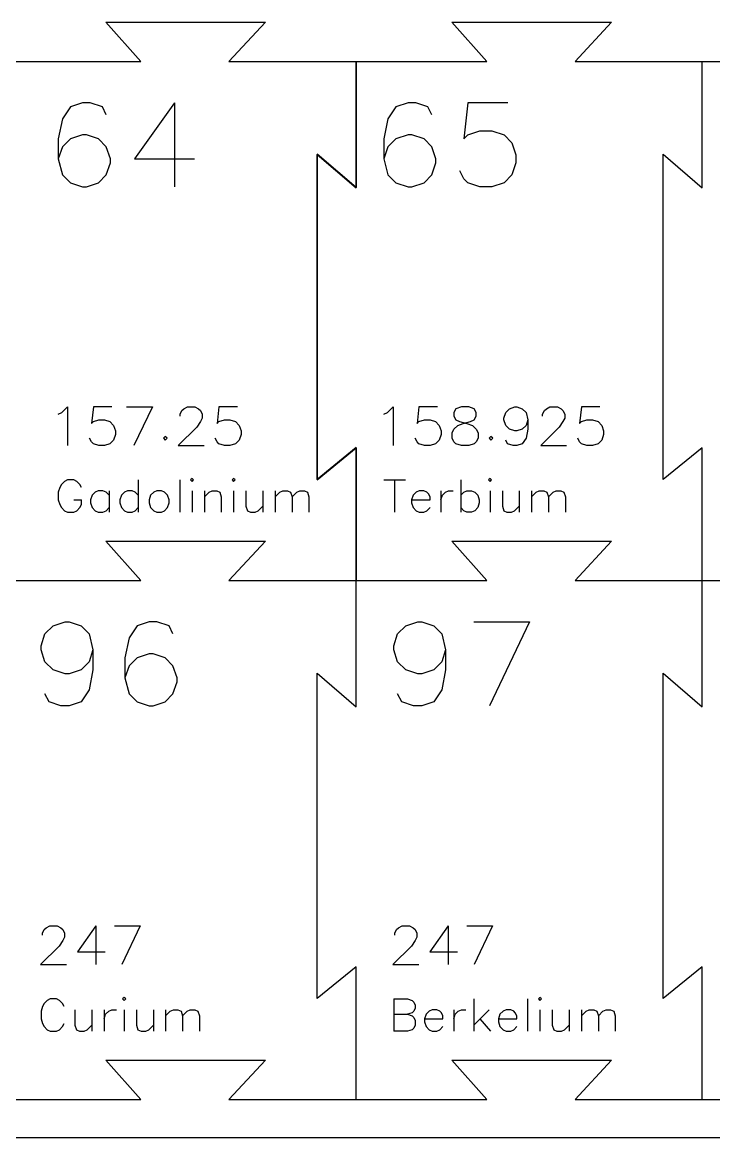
# Model space of a CAD drawing. Extents: x 0 to 297, y 0 to 210.
# Drawn here: x 164.73 to 194.44, y 0.05 to 47.99 of the extents above; entities that cross this region are included whole.
import ezdxf

# ---------------------------------------------------------------- set-up
doc = ezdxf.new("R2010")
doc.units = 0
doc.layers.get('0').update_dxf_attribs({"linetype": 'CONTINUOUS'})

msp = doc.modelspace()

# ---------------------------------------------------------------- linework, layer by layer
at = {"color": 1}
for p, q in [((169.819451, 46.311817), (168.321679, 47.99065)), ((168.321679, 47.99065), (175.17548, 47.99065)), ((175.17548, 47.99065), (173.613578, 46.311817)), ((184.690887, 46.311817), (183.193114, 47.99065)), ((183.193114, 47.99065), (190.046916, 47.99065)), ((190.046916, 47.99065), (188.485013, 46.311817)), ((166.217251, 46.311817), (169.819451, 46.311817)), ((173.613578, 46.311817), (175.408695, 46.311817)), ((179.076182, 46.311817), (179.076182, 43.610763)), ((179.085198, 46.311817), (179.076182, 46.311817)), ((179.085198, 43.610763), (179.085198, 46.311817)), ((181.088686, 46.311817), (184.690887, 46.311817)), ((188.485013, 46.311817), (190.280131, 46.311817)), ((179.076182, 43.610763), (179.076182, 40.890035)), ((179.085198, 40.869541), (179.085198, 43.610763)), ((193.952283, 40.879801), (193.952283, 43.610786)), ((179.076182, 40.890035), (177.397359, 42.328684)), ((177.397359, 42.328684), (177.397359, 28.32501)), ((177.406374, 28.344684), (177.406374, 42.308191)), ((177.406374, 42.308191), (179.085198, 40.869541)), ((192.27346, 28.334977), (192.27346, 42.318445)), ((192.27346, 42.318445), (193.952283, 40.879801)), ((177.397359, 28.32501), (179.076182, 29.696441)), ((179.085198, 29.716115), (177.406374, 28.344684)), ((179.076182, 29.696441), (179.076182, 26.862588)), ((179.085198, 26.862588), (179.085198, 29.716115)), ((193.952283, 29.70619), (192.27346, 28.334977)), ((193.952283, 26.862833), (193.952283, 29.70619)), ((179.076182, 26.862588), (179.076182, 24.004144)), ((179.085198, 24.004144), (179.085198, 26.862588)), ((169.819451, 24.004531), (168.321679, 25.683365)), ((168.321679, 25.683365), (175.17548, 25.683365)), ((175.17548, 25.683365), (173.613578, 24.004531)), ((184.690887, 24.004531), (183.193114, 25.683365)), ((183.193114, 25.683365), (190.046916, 25.683365)), ((190.046916, 25.683365), (188.485013, 24.004531)), ((166.217251, 24.004531), (169.819451, 24.004531)), ((173.613578, 24.004531), (175.408695, 24.004531)), ((179.076182, 24.004144), (179.085198, 24.004144)), ((181.088686, 24.004531), (184.690887, 24.004531)), ((188.485013, 24.004531), (190.280131, 24.004531)), ((179.080848, 18.572516), (179.080848, 21.3035)), ((193.952329, 18.572516), (193.952329, 21.3035)), ((177.402024, 6.027692), (177.402024, 20.011159)), ((177.402024, 20.011159), (179.080848, 18.572516)), ((192.273505, 6.027692), (192.273505, 20.011159)), ((192.273505, 20.011159), (193.952329, 18.572516)), ((179.080848, 7.398905), (177.402024, 6.027692)), ((179.080848, 4.555547), (179.080848, 7.398905)), ((193.952329, 7.398905), (192.273505, 6.027692)), ((193.952329, 4.555547), (193.952329, 7.398905)), ((169.819451, 1.69719), (168.321679, 3.376024)), ((168.321679, 3.376024), (175.17548, 3.376024)), ((175.17548, 3.376024), (173.613578, 1.69719)), ((184.690887, 1.69719), (183.193114, 3.376024)), ((183.193114, 3.376024), (190.046916, 3.376024)), ((190.046916, 3.376024), (188.485013, 1.69719)), ((166.217251, 1.69719), (169.819451, 1.69719)), ((173.613578, 1.69719), (175.408695, 1.69719)), ((181.088686, 1.69719), (184.690887, 1.69719)), ((188.485013, 1.69719), (190.280131, 1.69719)), ((285.83898, 0.049988), (11.161091, 0.049988))]:
    msp.add_line(p, q, dxfattribs=at)
at = {"color": 5}
for p, q in [((166.797319, 44.354716), (166.45358, 43.841832)), ((167.315656, 44.529314), (166.797319, 44.354716)), ((167.653939, 44.529314), (167.315656, 44.529314)), ((168.172276, 44.354716), (167.653939, 44.529314)), ((168.341417, 44.010974), (168.172276, 44.354716)), ((171.265928, 44.529314), (169.547232, 42.117669)), ((171.265928, 44.529314), (171.265928, 40.917303)), ((180.788354, 44.354716), (180.444615, 43.841832)), ((181.306691, 44.529314), (180.788354, 44.354716)), ((181.644974, 44.529314), (181.306691, 44.529314)), ((182.163311, 44.354716), (181.644974, 44.529314)), ((182.332452, 44.010974), (182.163311, 44.354716)), ((183.882006, 44.529314), (183.707409, 42.979751)), ((185.600702, 44.529314), (183.882006, 44.529314)), ((166.45358, 43.841832), (166.278982, 42.979751)), ((180.444615, 43.841832), (180.270017, 42.979751)), ((167.315656, 43.154349), (166.797319, 42.979751)), ((167.484797, 43.154349), (167.315656, 43.154349)), ((168.003134, 42.979751), (167.484797, 43.154349)), ((181.306691, 43.154349), (180.788354, 42.979751)), ((181.475832, 43.154349), (181.306691, 43.154349)), ((181.994169, 42.979751), (181.475832, 43.154349)), ((183.707409, 42.979751), (183.882006, 43.154349)), ((183.882006, 43.154349), (184.394887, 43.323492)), ((184.394887, 43.323492), (184.913224, 43.323492)), ((184.913224, 43.323492), (185.431561, 43.154349)), ((185.431561, 43.154349), (185.769843, 42.805152)), ((166.278982, 42.979751), (166.278982, 42.117669)), ((166.797319, 42.979751), (166.45358, 42.636009)), ((168.341417, 42.636009), (168.003134, 42.979751)), ((180.270017, 42.979751), (180.270017, 42.117669)), ((180.788354, 42.979751), (180.444615, 42.636009)), ((182.332452, 42.636009), (181.994169, 42.979751)), ((185.769843, 42.805152), (185.944441, 42.292268)), ((166.45358, 42.636009), (166.278982, 42.117669)), ((168.516015, 42.117669), (168.341417, 42.636009)), ((180.444615, 42.636009), (180.270017, 42.117669)), ((182.50705, 42.117669), (182.332452, 42.636009)), ((185.944441, 42.292268), (185.944441, 41.948527)), ((166.278982, 42.117669), (166.45358, 41.432915)), ((168.341417, 41.432915), (168.516015, 41.948527)), ((168.516015, 41.948527), (168.516015, 42.117669)), ((169.547232, 42.117669), (172.128004, 42.117669)), ((180.270017, 42.117669), (180.444615, 41.432915)), ((182.332452, 41.432915), (182.50705, 41.948527)), ((182.50705, 41.948527), (182.50705, 42.117669)), ((185.944441, 41.948527), (185.769843, 41.432915)), ((166.45358, 41.432915), (166.797319, 41.089173)), ((168.003134, 41.089173), (168.341417, 41.432915)), ((180.444615, 41.432915), (180.788354, 41.089173)), ((181.994169, 41.089173), (182.332452, 41.432915)), ((183.707409, 41.261044), (183.538267, 41.604785)), ((183.882006, 41.089173), (183.707409, 41.261044)), ((185.769843, 41.432915), (185.431561, 41.089173)), ((166.797319, 41.089173), (167.315656, 40.917303)), ((167.315656, 40.917303), (167.484797, 40.917303)), ((167.484797, 40.917303), (168.003134, 41.089173)), ((180.788354, 41.089173), (181.306691, 40.917303)), ((181.306691, 40.917303), (181.475832, 40.917303)), ((181.475832, 40.917303), (181.994169, 41.089173)), ((184.394887, 40.917303), (183.882006, 41.089173)), ((184.913224, 40.917303), (184.394887, 40.917303)), ((185.431561, 41.089173), (184.913224, 40.917303)), ((166.27899, 31.144222), (166.435121, 31.222287)), ((166.435121, 31.222287), (166.674353, 31.461521)), ((166.674353, 31.461521), (166.674353, 29.794439)), ((167.784895, 31.461521), (167.704311, 30.746338)), ((168.578139, 31.461521), (167.784895, 31.461521)), ((169.212734, 31.461521), (170.323276, 31.461521)), ((170.323276, 31.461521), (169.530032, 29.794439)), ((171.511883, 31.144222), (171.592467, 31.300353)), ((171.592467, 31.300353), (171.67305, 31.380937)), ((171.67305, 31.380937), (171.829181, 31.461521)), ((171.829181, 31.461521), (172.146479, 31.461521)), ((172.146479, 31.461521), (172.307646, 31.380937)), ((172.307646, 31.380937), (172.385711, 31.300353)), ((172.385711, 31.300353), (172.463776, 31.144222)), ((173.178955, 31.461521), (173.098372, 30.746338)), ((173.972199, 31.461521), (173.178955, 31.461521)), ((180.270026, 31.144222), (180.426156, 31.222287)), ((180.426156, 31.222287), (180.665389, 31.461521)), ((180.665389, 31.461521), (180.665389, 29.794439)), ((181.775931, 31.461521), (181.695347, 30.746338)), ((182.569175, 31.461521), (181.775931, 31.461521)), ((183.362419, 31.380937), (183.281835, 31.222287)), ((183.281835, 31.222287), (183.281835, 31.063637)), ((183.599133, 31.461521), (183.362419, 31.380937)), ((183.916431, 31.461521), (183.599133, 31.461521)), ((184.155663, 31.380937), (183.916431, 31.461521)), ((184.233728, 31.222287), (184.155663, 31.380937)), ((184.233728, 31.063637), (184.233728, 31.222287)), ((185.424854, 30.983053), (185.502919, 31.222287)), ((185.502919, 31.222287), (185.664086, 31.380937)), ((185.664086, 31.380937), (185.9008, 31.461521)), ((185.9008, 31.461521), (185.981384, 31.461521)), ((185.981384, 31.461521), (186.218098, 31.380937)), ((186.218098, 31.380937), (186.376747, 31.222287)), ((186.376747, 31.222287), (186.454812, 30.904988)), ((187.089407, 31.144222), (187.169991, 31.300353)), ((187.169991, 31.300353), (187.250574, 31.380937)), ((187.250574, 31.380937), (187.406705, 31.461521)), ((187.406705, 31.461521), (187.724003, 31.461521)), ((187.724003, 31.461521), (187.88517, 31.380937)), ((187.88517, 31.380937), (187.963235, 31.300353)), ((187.963235, 31.300353), (188.0413, 31.144222)), ((188.756479, 31.461521), (188.675895, 30.746338)), ((189.549723, 31.461521), (188.756479, 31.461521)), ((167.704311, 30.746338), (167.784895, 30.826922)), ((167.784895, 30.826922), (168.021609, 30.904988)), ((168.021609, 30.904988), (168.260841, 30.904988)), ((168.260841, 30.904988), (168.500074, 30.826922)), ((168.500074, 30.826922), (168.656204, 30.665754)), ((171.511883, 31.063637), (171.511883, 31.144222)), ((172.385711, 30.826922), (172.227062, 30.587688)), ((172.463776, 30.983053), (172.385711, 30.826922)), ((172.463776, 31.144222), (172.463776, 30.983053)), ((173.098372, 30.746338), (173.178955, 30.826922)), ((173.178955, 30.826922), (173.415669, 30.904988)), ((173.415669, 30.904988), (173.654902, 30.904988)), ((173.654902, 30.904988), (173.894134, 30.826922)), ((173.894134, 30.826922), (174.050265, 30.665754)), ((181.695347, 30.746338), (181.775931, 30.826922)), ((181.775931, 30.826922), (182.012645, 30.904988)), ((182.012645, 30.904988), (182.251877, 30.904988)), ((182.251877, 30.904988), (182.491109, 30.826922)), ((182.491109, 30.826922), (182.64724, 30.665754)), ((183.281835, 31.063637), (183.362419, 30.904988)), ((183.362419, 30.904988), (183.521068, 30.826922)), ((183.443002, 30.665754), (183.679717, 30.746338)), ((183.521068, 30.826922), (183.838365, 30.746338)), ((183.679717, 30.746338), (183.997014, 30.826922)), ((183.838365, 30.746338), (184.077598, 30.665754)), ((183.997014, 30.826922), (184.155663, 30.904988)), ((184.155663, 30.904988), (184.233728, 31.063637)), ((185.424854, 30.904988), (185.424854, 30.983053)), ((185.502919, 30.665754), (185.424854, 30.904988)), ((186.454812, 30.904988), (186.376747, 30.665754)), ((186.454812, 30.904988), (186.454812, 30.509622)), ((187.089407, 31.063637), (187.089407, 31.144222)), ((187.963235, 30.826922), (187.804586, 30.587688)), ((188.0413, 30.983053), (187.963235, 30.826922)), ((188.0413, 31.144222), (188.0413, 30.983053)), ((188.675895, 30.746338), (188.756479, 30.826922)), ((188.756479, 30.826922), (188.993193, 30.904988)), ((188.993193, 30.904988), (189.232426, 30.904988)), ((189.232426, 30.904988), (189.471658, 30.826922)), ((189.471658, 30.826922), (189.627788, 30.665754)), ((168.656204, 30.665754), (168.736788, 30.429038)), ((168.736788, 30.270388), (168.656204, 30.032414)), ((168.736788, 30.429038), (168.736788, 30.270388)), ((172.227062, 30.587688), (171.433818, 29.794439)), ((174.050265, 30.665754), (174.130848, 30.429038)), ((174.130848, 30.270388), (174.050265, 30.032414)), ((174.130848, 30.429038), (174.130848, 30.270388)), ((182.64724, 30.665754), (182.727824, 30.429038)), ((182.727824, 30.270388), (182.64724, 30.032414)), ((182.727824, 30.429038), (182.727824, 30.270388)), ((183.20377, 30.348454), (183.281835, 30.509622)), ((183.20377, 30.111738), (183.20377, 30.348454)), ((183.281835, 30.509622), (183.443002, 30.665754)), ((184.077598, 30.665754), (184.233728, 30.509622)), ((184.233728, 30.509622), (184.314312, 30.348454)), ((184.314312, 30.348454), (184.314312, 30.111738)), ((185.664086, 30.509622), (185.502919, 30.665754)), ((185.9008, 30.429038), (185.664086, 30.509622)), ((185.981384, 30.429038), (185.9008, 30.429038)), ((186.218098, 30.509622), (185.981384, 30.429038)), ((186.376747, 30.665754), (186.218098, 30.509622)), ((186.454812, 30.509622), (186.376747, 30.111738)), ((187.804586, 30.587688), (187.011342, 29.794439)), ((189.627788, 30.665754), (189.708372, 30.429038)), ((189.708372, 30.270388), (189.627788, 30.032414)), ((189.708372, 30.429038), (189.708372, 30.270388)), ((167.704311, 29.953089), (167.626246, 30.111738)), ((167.784895, 29.873764), (167.704311, 29.953089)), ((168.021609, 29.794439), (167.784895, 29.873764)), ((168.260841, 29.794439), (168.021609, 29.794439)), ((168.500074, 29.873764), (168.260841, 29.794439)), ((168.656204, 30.032414), (168.500074, 29.873764)), ((170.877288, 30.192323), (170.799223, 30.111738)), ((170.799223, 30.111738), (170.877288, 30.032414)), ((170.957872, 30.111738), (170.877288, 30.192323)), ((170.877288, 30.032414), (170.957872, 30.111738)), ((171.433818, 29.794439), (172.54436, 29.794439)), ((173.098372, 29.953089), (173.020306, 30.111738)), ((173.178955, 29.873764), (173.098372, 29.953089)), ((173.415669, 29.794439), (173.178955, 29.873764)), ((173.654902, 29.794439), (173.415669, 29.794439)), ((173.894134, 29.873764), (173.654902, 29.794439)), ((174.050265, 30.032414), (173.894134, 29.873764)), ((181.695347, 29.953089), (181.617282, 30.111738)), ((181.775931, 29.873764), (181.695347, 29.953089)), ((182.012645, 29.794439), (181.775931, 29.873764)), ((182.251877, 29.794439), (182.012645, 29.794439)), ((182.491109, 29.873764), (182.251877, 29.794439)), ((182.64724, 30.032414), (182.491109, 29.873764)), ((183.281835, 29.953089), (183.20377, 30.111738)), ((183.362419, 29.873764), (183.281835, 29.953089)), ((183.599133, 29.794439), (183.362419, 29.873764)), ((183.916431, 29.794439), (183.599133, 29.794439)), ((184.155663, 29.873764), (183.916431, 29.794439)), ((184.233728, 29.953089), (184.155663, 29.873764)), ((184.314312, 30.111738), (184.233728, 29.953089)), ((184.868324, 30.192323), (184.790258, 30.111738)), ((184.790258, 30.111738), (184.868324, 30.032414)), ((184.948907, 30.111738), (184.868324, 30.192323)), ((184.868324, 30.032414), (184.948907, 30.111738)), ((185.583502, 29.873764), (185.502919, 30.032414)), ((185.820217, 29.794439), (185.583502, 29.873764)), ((185.981384, 29.794439), (185.820217, 29.794439)), ((186.218098, 29.873764), (185.981384, 29.794439)), ((186.376747, 30.111738), (186.218098, 29.873764)), ((187.011342, 29.794439), (188.121884, 29.794439)), ((188.675895, 29.953089), (188.59783, 30.111738)), ((188.756479, 29.873764), (188.675895, 29.953089)), ((188.993193, 29.794439), (188.756479, 29.873764)), ((189.232426, 29.794439), (188.993193, 29.794439)), ((189.471658, 29.873764), (189.232426, 29.794439)), ((189.627788, 30.032414), (189.471658, 29.873764)), ((166.675567, 28.322563), (166.543359, 28.25541)), ((166.939981, 28.322563), (166.675567, 28.322563)), ((167.072189, 28.25541), (166.939981, 28.322563)), ((169.716336, 28.322563), (169.716336, 26.933328)), ((171.497987, 28.322563), (171.497987, 26.933328)), ((172.026817, 28.387618), (171.961762, 28.322563)), ((171.961762, 28.322563), (172.026817, 28.25541)), ((172.09397, 28.322563), (172.026817, 28.387618)), ((172.026817, 28.25541), (172.09397, 28.322563)), ((173.810567, 28.387618), (173.745512, 28.322563)), ((173.745512, 28.322563), (173.810567, 28.25541)), ((173.87772, 28.322563), (173.810567, 28.387618)), ((173.810567, 28.25541), (173.87772, 28.322563)), ((180.269982, 28.322563), (181.195434, 28.322563)), ((180.731659, 28.322563), (180.731659, 26.933328)), ((183.575166, 28.322563), (183.575166, 26.933328)), ((184.830087, 28.387618), (184.765032, 28.322563)), ((184.765032, 28.322563), (184.830087, 28.25541)), ((184.89724, 28.322563), (184.830087, 28.387618)), ((184.830087, 28.25541), (184.89724, 28.322563)), ((166.343999, 27.990993), (166.278944, 27.79373)), ((166.411152, 28.123201), (166.343999, 27.990993)), ((166.543359, 28.25541), (166.411152, 28.123201)), ((167.204396, 28.123201), (167.072189, 28.25541)), ((167.271549, 27.990993), (167.204396, 28.123201)), ((167.99764, 27.858785), (167.867531, 27.79373)), ((168.197, 27.858785), (167.99764, 27.858785)), ((168.329208, 27.79373), (168.197, 27.858785)), ((168.461415, 27.858785), (168.461415, 26.933328)), ((169.252561, 27.858785), (169.122452, 27.79373)), ((169.451921, 27.858785), (169.252561, 27.858785)), ((169.584128, 27.79373), (169.451921, 27.858785)), ((170.507481, 27.858785), (170.377373, 27.79373)), ((170.706842, 27.858785), (170.507481, 27.858785)), ((170.839049, 27.79373), (170.706842, 27.858785)), ((172.026817, 27.858785), (172.026817, 26.933328)), ((172.555646, 27.858785), (172.555646, 26.933328)), ((172.755006, 27.79373), (172.887214, 27.858785)), ((172.887214, 27.858785), (173.084476, 27.858785)), ((173.084476, 27.858785), (173.218781, 27.79373)), ((173.810567, 27.858785), (173.810567, 26.933328)), ((174.339396, 27.858785), (174.339396, 27.197744)), ((175.067586, 27.858785), (175.067586, 26.933328)), ((175.594317, 27.858785), (175.594317, 26.933328)), ((175.793677, 27.79373), (175.925885, 27.858785)), ((175.925885, 27.858785), (176.123146, 27.858785)), ((176.123146, 27.858785), (176.257452, 27.79373)), ((176.521867, 27.79373), (176.651976, 27.858785)), ((176.651976, 27.858785), (176.851336, 27.858785)), ((176.851336, 27.858785), (176.983543, 27.79373)), ((181.789318, 27.858785), (181.659209, 27.79373)), ((181.988678, 27.858785), (181.789318, 27.858785)), ((182.120885, 27.79373), (181.988678, 27.858785)), ((182.714769, 27.858785), (182.714769, 26.933328)), ((182.914129, 27.79373), (183.046337, 27.858785)), ((183.046337, 27.858785), (183.243598, 27.858785)), ((183.709472, 27.79373), (183.839581, 27.858785)), ((183.839581, 27.858785), (184.038941, 27.858785)), ((184.038941, 27.858785), (184.171148, 27.79373)), ((184.830087, 27.858785), (184.830087, 26.933328)), ((185.358916, 27.858785), (185.358916, 27.197744)), ((186.087106, 27.858785), (186.087106, 26.933328)), ((186.613837, 27.858785), (186.613837, 26.933328)), ((186.813197, 27.79373), (186.945404, 27.858785)), ((186.945404, 27.858785), (187.142666, 27.858785)), ((187.142666, 27.858785), (187.276972, 27.79373)), ((187.541387, 27.79373), (187.671496, 27.858785)), ((187.671496, 27.858785), (187.870856, 27.858785)), ((187.870856, 27.858785), (188.003063, 27.79373)), ((166.278944, 27.79373), (166.278944, 27.46216)), ((166.278944, 27.46216), (166.343999, 27.264897)), ((166.939981, 27.46216), (167.271549, 27.46216)), ((167.271549, 27.264897), (167.271549, 27.46216)), ((167.733225, 27.659423), (167.668171, 27.46216)), ((167.668171, 27.46216), (167.668171, 27.329952)), ((167.668171, 27.329952), (167.733225, 27.13164)), ((167.867531, 27.79373), (167.733225, 27.659423)), ((168.461415, 27.659423), (168.329208, 27.79373)), ((168.988146, 27.659423), (168.923092, 27.46216)), ((168.923092, 27.46216), (168.923092, 27.329952)), ((168.923092, 27.329952), (168.988146, 27.13164)), ((169.122452, 27.79373), (168.988146, 27.659423)), ((169.716336, 27.659423), (169.584128, 27.79373)), ((170.243067, 27.659423), (170.178012, 27.46216)), ((170.178012, 27.46216), (170.178012, 27.329952)), ((170.178012, 27.329952), (170.243067, 27.13164)), ((170.377373, 27.79373), (170.243067, 27.659423)), ((170.971256, 27.659423), (170.839049, 27.79373)), ((171.036311, 27.46216), (170.971256, 27.659423)), ((170.971256, 27.13164), (171.036311, 27.329952)), ((171.036311, 27.329952), (171.036311, 27.46216)), ((172.555646, 27.594369), (172.755006, 27.79373)), ((173.218781, 27.79373), (173.283836, 27.594369)), ((173.283836, 27.594369), (173.283836, 26.933328)), ((175.594317, 27.594369), (175.793677, 27.79373)), ((176.257452, 27.79373), (176.322507, 27.594369)), ((176.322507, 27.594369), (176.521867, 27.79373)), ((176.322507, 27.594369), (176.322507, 26.933328)), ((176.983543, 27.79373), (177.050696, 27.594369)), ((177.050696, 27.594369), (177.050696, 26.933328)), ((181.524903, 27.659423), (181.459848, 27.46216)), ((181.459848, 27.46216), (182.253093, 27.46216)), ((181.459848, 27.46216), (181.459848, 27.329952)), ((181.459848, 27.329952), (181.524903, 27.13164)), ((181.659209, 27.79373), (181.524903, 27.659423)), ((182.188038, 27.726577), (182.120885, 27.79373)), ((182.253093, 27.594369), (182.188038, 27.726577)), ((182.253093, 27.46216), (182.253093, 27.594369)), ((182.714769, 27.46216), (182.781922, 27.659423)), ((182.781922, 27.659423), (182.914129, 27.79373)), ((183.575166, 27.659423), (183.709472, 27.79373)), ((184.171148, 27.79373), (184.303356, 27.659423)), ((184.303356, 27.659423), (184.36841, 27.46216)), ((184.36841, 27.329952), (184.303356, 27.13164)), ((184.36841, 27.46216), (184.36841, 27.329952)), ((186.613837, 27.594369), (186.813197, 27.79373)), ((187.276972, 27.79373), (187.342027, 27.594369)), ((187.342027, 27.594369), (187.541387, 27.79373)), ((187.342027, 27.594369), (187.342027, 26.933328)), ((188.003063, 27.79373), (188.070216, 27.594369)), ((188.070216, 27.594369), (188.070216, 26.933328)), ((166.343999, 27.264897), (166.411152, 27.13164)), ((166.411152, 27.13164), (166.543359, 26.999432)), ((166.543359, 26.999432), (166.675567, 26.933328)), ((166.675567, 26.933328), (166.939981, 26.933328)), ((166.939981, 26.933328), (167.072189, 26.999432)), ((167.072189, 26.999432), (167.204396, 27.13164)), ((167.204396, 27.13164), (167.271549, 27.264897)), ((167.733225, 27.13164), (167.867531, 26.999432)), ((167.867531, 26.999432), (167.99764, 26.933328)), ((167.99764, 26.933328), (168.197, 26.933328)), ((168.197, 26.933328), (168.329208, 26.999432)), ((168.329208, 26.999432), (168.461415, 27.13164)), ((168.988146, 27.13164), (169.122452, 26.999432)), ((169.122452, 26.999432), (169.252561, 26.933328)), ((169.252561, 26.933328), (169.451921, 26.933328)), ((169.451921, 26.933328), (169.584128, 26.999432)), ((169.584128, 26.999432), (169.716336, 27.13164)), ((170.243067, 27.13164), (170.377373, 26.999432)), ((170.377373, 26.999432), (170.507481, 26.933328)), ((170.507481, 26.933328), (170.706842, 26.933328)), ((170.706842, 26.933328), (170.839049, 26.999432)), ((170.839049, 26.999432), (170.971256, 27.13164)), ((174.339396, 27.197744), (174.406549, 26.999432)), ((174.406549, 26.999432), (174.538757, 26.933328)), ((174.538757, 26.933328), (174.738117, 26.933328)), ((174.738117, 26.933328), (174.868226, 26.999432)), ((174.868226, 26.999432), (175.067586, 27.197744)), ((181.524903, 27.13164), (181.659209, 26.999432)), ((181.659209, 26.999432), (181.789318, 26.933328)), ((181.789318, 26.933328), (181.988678, 26.933328)), ((181.988678, 26.933328), (182.120885, 26.999432)), ((182.120885, 26.999432), (182.253093, 27.13164)), ((183.709472, 26.999432), (183.575166, 27.13164)), ((183.839581, 26.933328), (183.709472, 26.999432)), ((184.038941, 26.933328), (183.839581, 26.933328)), ((184.171148, 26.999432), (184.038941, 26.933328)), ((184.303356, 27.13164), (184.171148, 26.999432)), ((185.358916, 27.197744), (185.426069, 26.999432)), ((185.426069, 26.999432), (185.558276, 26.933328)), ((185.558276, 26.933328), (185.757637, 26.933328)), ((185.757637, 26.933328), (185.887746, 26.999432)), ((185.887746, 26.999432), (186.087106, 27.197744)), ((166.056072, 22.04743), (166.568953, 22.222029)), ((166.568953, 22.222029), (166.743551, 22.222029)), ((166.743551, 22.222029), (167.256431, 22.04743)), ((170.180942, 22.222029), (169.662605, 22.04743)), ((170.519225, 22.222029), (170.180942, 22.222029)), ((171.037562, 22.04743), (170.519225, 22.222029)), ((181.208061, 22.04743), (181.720942, 22.222029)), ((181.720942, 22.222029), (181.895539, 22.222029)), ((181.895539, 22.222029), (182.40842, 22.04743)), ((184.127115, 22.222029), (186.533289, 22.222029)), ((186.533289, 22.222029), (184.814594, 18.610017)), ((165.537735, 21.185349), (165.706877, 21.703689)), ((165.706877, 21.703689), (166.056072, 22.04743)), ((167.256431, 22.04743), (167.60017, 21.703689)), ((167.60017, 21.703689), (167.769312, 21.016206)), ((169.662605, 22.04743), (169.318866, 21.534546)), ((171.206703, 21.703689), (171.037562, 22.04743)), ((180.689724, 21.185349), (180.858866, 21.703689)), ((180.858866, 21.703689), (181.208061, 22.04743)), ((182.40842, 22.04743), (182.752159, 21.703689)), ((182.752159, 21.703689), (182.9213, 21.016206)), ((165.537735, 21.016206), (165.537735, 21.185349)), ((169.318866, 21.534546), (169.144268, 20.672465)), ((180.689724, 21.016206), (180.689724, 21.185349)), ((165.706877, 20.497866), (165.537735, 21.016206)), ((167.769312, 21.016206), (167.60017, 20.497866)), ((167.769312, 21.016206), (167.769312, 20.159581)), ((169.144268, 20.672465), (169.144268, 19.810384)), ((169.662605, 20.672465), (169.318866, 20.328724)), ((170.180942, 20.847064), (169.662605, 20.672465)), ((170.350083, 20.847064), (170.180942, 20.847064)), ((170.86842, 20.672465), (170.350083, 20.847064)), ((171.206703, 20.328724), (170.86842, 20.672465)), ((180.858866, 20.497866), (180.689724, 21.016206)), ((182.9213, 21.016206), (182.752159, 20.497866)), ((182.9213, 21.016206), (182.9213, 20.159581)), ((166.056072, 20.159581), (165.706877, 20.497866)), ((166.568953, 19.984983), (166.056072, 20.159581)), ((167.256431, 20.159581), (166.743551, 19.984983)), ((167.60017, 20.497866), (167.256431, 20.159581)), ((167.769312, 20.159581), (167.60017, 19.2975)), ((169.318866, 20.328724), (169.144268, 19.810384)), ((171.381301, 19.810384), (171.206703, 20.328724)), ((181.208061, 20.159581), (180.858866, 20.497866)), ((181.720942, 19.984983), (181.208061, 20.159581)), ((182.40842, 20.159581), (181.895539, 19.984983)), ((182.752159, 20.497866), (182.40842, 20.159581)), ((182.9213, 20.159581), (182.752159, 19.2975)), ((166.743551, 19.984983), (166.568953, 19.984983)), ((169.144268, 19.810384), (169.318866, 19.125629)), ((171.381301, 19.641241), (171.381301, 19.810384)), ((181.895539, 19.984983), (181.720942, 19.984983)), ((167.60017, 19.2975), (167.256431, 18.781888)), ((171.206703, 19.125629), (171.381301, 19.641241)), ((182.752159, 19.2975), (182.40842, 18.781888)), ((165.881475, 18.781888), (165.706877, 19.125629)), ((166.394355, 18.610017), (165.881475, 18.781888)), ((167.256431, 18.781888), (166.743551, 18.610017)), ((169.318866, 19.125629), (169.662605, 18.781888)), ((169.662605, 18.781888), (170.180942, 18.610017)), ((170.350083, 18.610017), (170.86842, 18.781888)), ((170.86842, 18.781888), (171.206703, 19.125629)), ((181.033463, 18.781888), (180.858866, 19.125629)), ((181.546344, 18.610017), (181.033463, 18.781888)), ((182.40842, 18.781888), (181.895539, 18.610017)), ((166.743551, 18.610017), (166.394355, 18.610017)), ((170.180942, 18.610017), (170.350083, 18.610017)), ((181.895539, 18.610017), (181.546344, 18.610017)), ((165.755519, 9.073652), (165.911649, 9.154236)), ((165.911649, 9.154236), (166.228947, 9.154236)), ((166.228947, 9.154236), (166.390114, 9.073652)), ((167.896019, 9.154236), (167.102775, 8.041169)), ((167.896019, 9.154236), (167.896019, 7.487153)), ((168.689263, 9.154236), (169.799805, 9.154236)), ((169.799805, 9.154236), (169.006561, 7.487153)), ((180.894935, 9.073652), (181.051065, 9.154236)), ((181.051065, 9.154236), (181.368363, 9.154236)), ((181.368363, 9.154236), (181.52953, 9.073652)), ((183.035435, 9.154236), (182.242191, 8.041169)), ((183.035435, 9.154236), (183.035435, 7.487153)), ((183.828679, 9.154236), (184.939221, 9.154236)), ((184.939221, 9.154236), (184.145977, 7.487153)), ((165.594352, 8.836936), (165.674935, 8.993068)), ((165.594352, 8.756352), (165.594352, 8.836936)), ((165.674935, 8.993068), (165.755519, 9.073652)), ((166.390114, 9.073652), (166.468179, 8.993068)), ((166.468179, 8.993068), (166.546245, 8.836936)), ((166.546245, 8.675768), (166.468179, 8.519636)), ((166.546245, 8.836936), (166.546245, 8.675768)), ((180.733768, 8.836936), (180.814351, 8.993068)), ((180.733768, 8.756352), (180.733768, 8.836936)), ((180.814351, 8.993068), (180.894935, 9.073652)), ((181.52953, 9.073652), (181.607595, 8.993068)), ((181.607595, 8.993068), (181.685661, 8.836936)), ((181.685661, 8.675768), (181.607595, 8.519636)), ((181.685661, 8.836936), (181.685661, 8.675768)), ((166.309531, 8.280403), (165.516286, 7.487153)), ((166.468179, 8.519636), (166.309531, 8.280403)), ((181.448947, 8.280403), (180.655702, 7.487153)), ((181.607595, 8.519636), (181.448947, 8.280403)), ((167.102775, 8.041169), (168.2939, 8.041169)), ((182.242191, 8.041169), (183.433316, 8.041169)), ((165.516286, 7.487153), (166.626828, 7.487153)), ((180.655702, 7.487153), (181.766244, 7.487153)), ((165.669919, 5.815916), (165.602766, 5.683708)), ((165.802126, 5.948124), (165.669919, 5.815916)), ((165.934333, 6.015278), (165.802126, 5.948124)), ((166.198748, 6.015278), (165.934333, 6.015278)), ((166.330955, 5.948124), (166.198748, 6.015278)), ((166.463163, 5.815916), (166.330955, 5.948124)), ((166.530316, 5.683708), (166.463163, 5.815916)), ((169.10731, 6.080332), (169.042255, 6.015278)), ((169.042255, 6.015278), (169.10731, 5.948124)), ((169.174463, 6.015278), (169.10731, 6.080332)), ((169.10731, 5.948124), (169.174463, 6.015278)), ((180.689688, 6.015278), (180.689688, 4.626042)), ((180.689688, 6.015278), (181.28567, 6.015278)), ((181.28567, 6.015278), (181.482932, 5.948124)), ((181.482932, 5.948124), (181.550085, 5.880971)), ((181.550085, 5.880971), (181.617238, 5.750861)), ((184.129178, 6.015278), (184.129178, 4.626042)), ((186.443856, 6.015278), (186.443856, 4.626042)), ((186.972685, 6.080332), (186.907631, 6.015278)), ((186.907631, 6.015278), (186.972685, 5.948124)), ((187.039838, 6.015278), (186.972685, 6.080332)), ((186.972685, 5.948124), (187.039838, 6.015278)), ((165.602766, 5.683708), (165.537711, 5.486445)), ((165.537711, 5.486445), (165.537711, 5.154875)), ((166.991992, 5.5515), (166.991992, 4.890459)), ((167.720182, 5.5515), (167.720182, 4.626042)), ((168.246913, 5.5515), (168.246913, 4.626042)), ((168.246913, 5.154875), (168.314066, 5.352138)), ((168.314066, 5.352138), (168.446273, 5.486445)), ((168.446273, 5.486445), (168.57848, 5.5515)), ((168.57848, 5.5515), (168.775742, 5.5515)), ((169.10731, 5.5515), (169.10731, 4.626042)), ((169.636139, 5.5515), (169.636139, 4.890459)), ((170.364329, 5.5515), (170.364329, 4.626042)), ((170.89106, 5.5515), (170.89106, 4.626042)), ((170.89106, 5.287083), (171.09042, 5.486445)), ((171.09042, 5.486445), (171.222628, 5.5515)), ((171.222628, 5.5515), (171.419889, 5.5515)), ((171.419889, 5.5515), (171.554195, 5.486445)), ((171.554195, 5.486445), (171.61925, 5.287083)), ((171.61925, 5.287083), (171.81861, 5.486445)), ((171.61925, 5.287083), (171.61925, 4.626042)), ((171.81861, 5.486445), (171.948719, 5.5515)), ((171.948719, 5.5515), (172.148079, 5.5515)), ((172.148079, 5.5515), (172.280286, 5.486445)), ((172.280286, 5.486445), (172.347439, 5.287083)), ((172.347439, 5.287083), (172.347439, 4.626042)), ((180.689688, 5.352138), (181.28567, 5.352138)), ((181.482932, 5.419291), (181.28567, 5.352138)), ((181.28567, 5.352138), (181.482932, 5.287083)), ((181.550085, 5.486445), (181.482932, 5.419291)), ((181.482932, 5.287083), (181.550085, 5.222028)), ((181.617238, 5.616554), (181.550085, 5.486445)), ((181.617238, 5.750861), (181.617238, 5.616554)), ((182.078915, 5.352138), (182.01386, 5.154875)), ((182.21322, 5.486445), (182.078915, 5.352138)), ((182.343329, 5.5515), (182.21322, 5.486445)), ((182.54269, 5.5515), (182.343329, 5.5515)), ((182.674897, 5.486445), (182.54269, 5.5515)), ((182.74205, 5.419291), (182.674897, 5.486445)), ((182.807104, 5.287083), (182.74205, 5.419291)), ((182.807104, 5.154875), (182.807104, 5.287083)), ((183.268781, 5.5515), (183.268781, 4.626042)), ((183.268781, 5.154875), (183.335934, 5.352138)), ((183.335934, 5.352138), (183.468141, 5.486445)), ((183.468141, 5.486445), (183.600348, 5.5515)), ((183.600348, 5.5515), (183.79761, 5.5515)), ((184.792313, 5.5515), (184.129178, 4.890459)), ((185.25399, 5.352138), (185.188935, 5.154875)), ((185.388296, 5.486445), (185.25399, 5.352138)), ((185.518404, 5.5515), (185.388296, 5.486445)), ((185.717765, 5.5515), (185.518404, 5.5515)), ((185.849972, 5.486445), (185.717765, 5.5515)), ((185.917125, 5.419291), (185.849972, 5.486445)), ((185.982179, 5.287083), (185.917125, 5.419291)), ((185.982179, 5.154875), (185.982179, 5.287083)), ((186.972685, 5.5515), (186.972685, 4.626042)), ((187.501515, 5.5515), (187.501515, 4.890459)), ((188.229704, 5.5515), (188.229704, 4.626042)), ((188.756435, 5.5515), (188.756435, 4.626042)), ((188.756435, 5.287083), (188.955796, 5.486445)), ((188.955796, 5.486445), (189.088003, 5.5515)), ((189.088003, 5.5515), (189.285265, 5.5515)), ((189.285265, 5.5515), (189.419571, 5.486445)), ((189.419571, 5.486445), (189.484625, 5.287083)), ((189.484625, 5.287083), (189.683985, 5.486445)), ((189.484625, 5.287083), (189.484625, 4.626042)), ((189.683985, 5.486445), (189.814094, 5.5515)), ((189.814094, 5.5515), (190.013455, 5.5515)), ((190.013455, 5.5515), (190.145662, 5.486445)), ((190.145662, 5.486445), (190.212815, 5.287083)), ((190.212815, 5.287083), (190.212815, 4.626042)), ((165.537711, 5.154875), (165.602766, 4.957612)), ((165.602766, 4.957612), (165.669919, 4.824355)), ((165.669919, 4.824355), (165.802126, 4.692146)), ((166.330955, 4.692146), (166.463163, 4.824355)), ((166.463163, 4.824355), (166.530316, 4.957612)), ((166.991992, 4.890459), (167.059145, 4.692146)), ((167.520822, 4.692146), (167.720182, 4.890459)), ((169.636139, 4.890459), (169.703292, 4.692146)), ((170.164969, 4.692146), (170.364329, 4.890459)), ((181.550085, 5.222028), (181.617238, 5.087722)), ((181.617238, 4.890459), (181.550085, 4.75825)), ((181.617238, 5.087722), (181.617238, 4.890459)), ((182.01386, 5.154875), (182.807104, 5.154875)), ((182.01386, 5.154875), (182.01386, 5.022667)), ((182.01386, 5.022667), (182.078915, 4.824355)), ((182.078915, 4.824355), (182.21322, 4.692146)), ((182.674897, 4.692146), (182.807104, 4.824355)), ((184.393593, 5.154875), (184.857368, 4.626042)), ((185.188935, 5.154875), (185.982179, 5.154875)), ((185.188935, 5.154875), (185.188935, 5.022667)), ((185.188935, 5.022667), (185.25399, 4.824355)), ((185.25399, 4.824355), (185.388296, 4.692146)), ((185.849972, 4.692146), (185.982179, 4.824355)), ((187.501515, 4.890459), (187.568668, 4.692146)), ((188.030344, 4.692146), (188.229704, 4.890459)), ((165.802126, 4.692146), (165.934333, 4.626042)), ((165.934333, 4.626042), (166.198748, 4.626042)), ((166.198748, 4.626042), (166.330955, 4.692146)), ((167.059145, 4.692146), (167.191352, 4.626042)), ((167.191352, 4.626042), (167.390713, 4.626042)), ((167.390713, 4.626042), (167.520822, 4.692146)), ((169.703292, 4.692146), (169.8355, 4.626042)), ((169.8355, 4.626042), (170.03486, 4.626042)), ((170.03486, 4.626042), (170.164969, 4.692146)), ((181.28567, 4.626042), (180.689688, 4.626042)), ((181.482932, 4.692146), (181.28567, 4.626042)), ((181.550085, 4.75825), (181.482932, 4.692146)), ((182.21322, 4.692146), (182.343329, 4.626042)), ((182.343329, 4.626042), (182.54269, 4.626042)), ((182.54269, 4.626042), (182.674897, 4.692146)), ((185.388296, 4.692146), (185.518404, 4.626042)), ((185.518404, 4.626042), (185.717765, 4.626042)), ((185.717765, 4.626042), (185.849972, 4.692146)), ((187.568668, 4.692146), (187.700875, 4.626042)), ((187.700875, 4.626042), (187.900235, 4.626042)), ((187.900235, 4.626042), (188.030344, 4.692146))]:
    msp.add_line(p, q, dxfattribs=at)
at = {"color": 1}
for points in [[(164.209413, 46.311817), (164.895097, 46.311817), (165.563212, 46.311817), (166.217251, 46.311817)], [(175.408695, 46.311817), (176.009292, 46.311817), (176.613277, 46.311817), (177.224144, 46.311817)], [(177.224144, 46.311817), (177.83501, 46.311817), (178.452759, 46.311817), (179.080881, 46.311817)], [(179.080848, 46.311817), (179.766533, 46.311817), (180.434648, 46.311817), (181.088686, 46.311817)], [(190.280131, 46.311817), (190.880727, 46.311817), (191.484713, 46.311817), (192.095579, 46.311817)], [(192.095579, 46.311817), (192.706446, 46.311817), (193.324194, 46.311817), (193.952317, 46.311817)], [(193.952283, 43.610786), (193.952283, 44.516261), (193.952283, 45.416741), (193.952283, 46.311817)], [(193.952283, 46.311817), (194.637968, 46.311817), (195.306083, 46.311817), (195.960121, 46.311817)], [(193.952283, 24.004471), (193.952283, 24.95948), (193.952283, 25.912407), (193.952283, 26.862833)], [(164.209413, 24.004531), (164.895097, 24.004531), (165.563212, 24.004531), (166.217251, 24.004531)], [(175.408695, 24.004531), (176.009292, 24.004531), (176.613277, 24.004531), (177.224144, 24.004531)], [(177.224144, 24.004531), (177.83501, 24.004531), (178.452759, 24.004531), (179.080881, 24.004531)], [(179.080848, 21.3035), (179.080848, 22.208975), (179.080848, 23.109456), (179.080848, 24.004531)], [(179.080848, 24.004531), (179.766533, 24.004531), (180.434648, 24.004531), (181.088686, 24.004531)], [(190.280131, 24.004531), (190.880727, 24.004531), (191.484713, 24.004531), (192.095579, 24.004531)], [(192.095579, 24.004531), (192.706446, 24.004531), (193.324194, 24.004531), (193.952317, 24.004531)], [(193.952283, 24.004531), (194.637968, 24.004531), (195.306083, 24.004531), (195.960121, 24.004531)], [(193.952329, 21.3035), (193.952329, 22.208975), (193.952329, 23.109456), (193.952329, 24.004531)], [(179.080848, 1.697185), (179.080848, 2.652194), (179.080848, 3.605121), (179.080848, 4.555547)], [(193.952329, 1.697185), (193.952329, 2.652194), (193.952329, 3.605121), (193.952329, 4.555547)], [(164.209413, 1.69719), (164.895097, 1.69719), (165.563212, 1.69719), (166.217251, 1.69719)], [(175.408695, 1.69719), (176.009292, 1.69719), (176.613277, 1.69719), (177.224144, 1.69719)], [(177.224144, 1.69719), (177.83501, 1.69719), (178.452759, 1.69719), (179.080881, 1.69719)], [(179.080848, 1.69719), (179.766533, 1.69719), (180.434648, 1.69719), (181.088686, 1.69719)], [(190.280131, 1.69719), (190.880727, 1.69719), (191.484713, 1.69719), (192.095579, 1.69719)], [(192.095579, 1.69719), (192.706446, 1.69719), (193.324194, 1.69719), (193.952317, 1.69719)], [(193.952283, 1.69719), (194.637968, 1.69719), (195.306083, 1.69719), (195.960121, 1.69719)]]:
    msp.add_open_spline(points, degree=3, dxfattribs=at)

doc.saveas('drawing.dxf')
